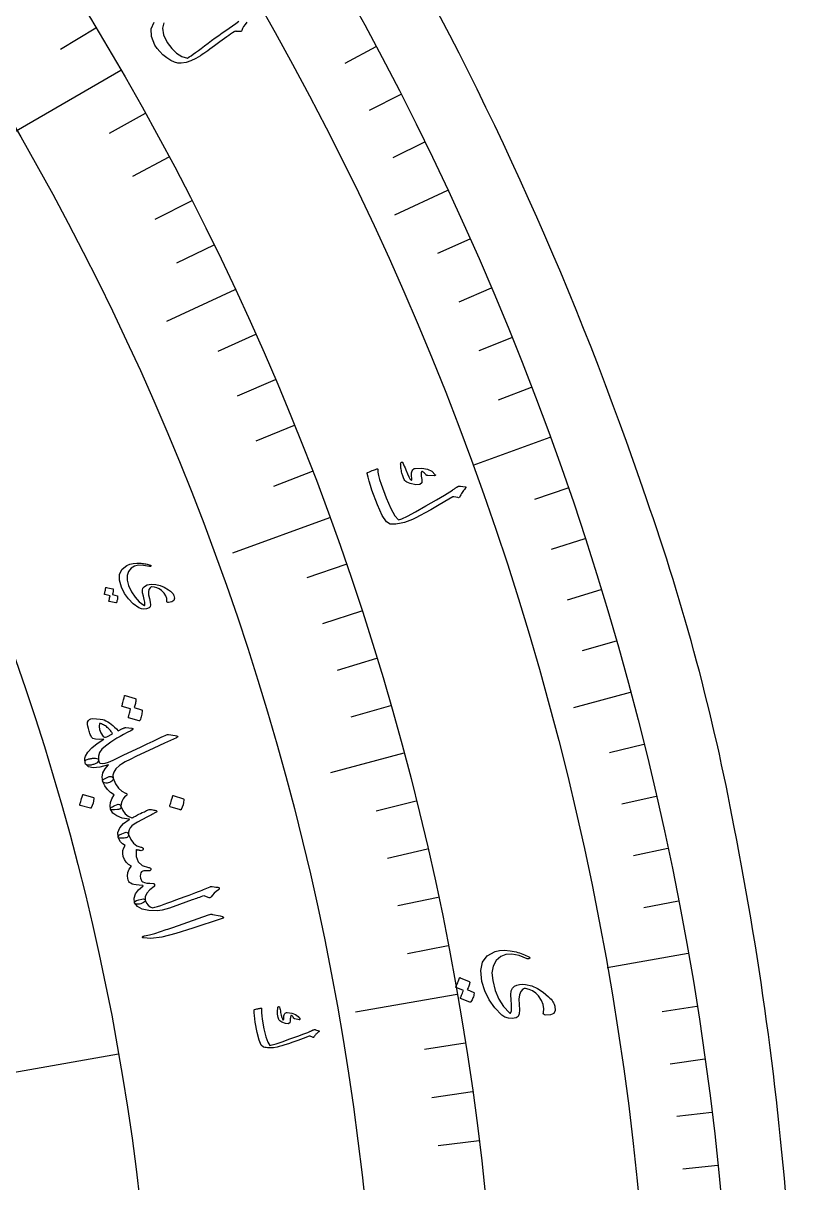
# Model space of a CAD drawing. Header units: millimetres. Extents: x -77 to 77, y -78 to 103.
# Drawn here: x 58.32 to 77.31, y 7.51 to 36.24 of the extents above; entities that cross this region are included whole.
import ezdxf

# ---------------------------------------------------------------- set-up
doc = ezdxf.new("R2010")
doc.units = ezdxf.units.MM
for name, color, linetype in [('CUT_OUTER', 1, 'Continuous'), ('ENGRAVE', 7, 'Continuous'), ('ENGRAVE_FINE', 8, 'Continuous'), ('TEXT', 5, 'Continuous')]:
    doc.layers.add(name, color=color, linetype=linetype)

msp = doc.modelspace()

# ---------------------------------------------------------------- linework, layer by layer
at = {"layer": 'CUT_OUTER'}
for centre, radius, start, end in [((-5.7788, -2.4878), 83.9815, 18.716942, 29.620378), ((21.524, 6.1227), 55.3629, 10.61431, 19.3443), ((-8.6891, -0.2095), 86.2279, 4.130404, 11.052014)]:
    msp.add_arc(centre, radius, start, end, dxfattribs=at)
at = {"layer": 'ENGRAVE'}
for points in [[(60.7409, 35.0687), (53.358, 30.8062)], [(68.8341, 32.0979), (67.5171, 31.4837)], [(63.5662, 29.6414), (61.8664, 28.8488)], [(71.3697, 25.9764), (69.458, 25.2806)], [(65.9077, 23.9884), (63.5044, 23.1137)], [(73.3621, 19.6573), (71.9585, 19.2812)], [(67.7476, 18.1529), (65.936, 17.6675)], [(74.7961, 13.1886), (72.7927, 12.8353)], [(69.072, 12.1792), (66.5533, 11.7351)]]:
    msp.add_lwpolyline(points, dxfattribs=at)
for radius in [75.95, 75.95, 73.9156, 70.1375, 70.1375, 67.1538, 61.6125, 61.6125]:
    msp.add_circle((0, 0), radius, dxfattribs=at)
at = {"layer": 'ENGRAVE_FINE'}
for points in [[(60.1196, 36.1235), (59.2427, 35.5966)], [(67.0599, 35.6564), (66.29, 35.247)], [(67.6719, 34.4806), (66.8951, 34.0848)], [(61.3436, 34.0033), (60.4489, 33.5074)], [(68.2634, 33.2943), (67.4798, 32.9121)], [(61.9277, 32.9276), (61.0245, 32.4473)], [(62.493, 31.8418), (61.5815, 31.3773)], [(63.0392, 30.7463), (62.1197, 30.2978)], [(69.3838, 30.8916), (68.5873, 30.537)], [(69.9123, 29.676), (69.1098, 29.3354)], [(64.0738, 28.5275), (63.1392, 28.1114)], [(70.4196, 28.4514), (69.6112, 28.1248)], [(64.5619, 27.4049), (63.6202, 27.0052)], [(70.9054, 27.218), (70.0915, 26.9056)], [(65.0304, 26.274), (64.0818, 25.8907)], [(65.479, 25.135), (64.5239, 24.7684)], [(71.8121, 24.7269), (70.9878, 24.443)], [(72.2327, 23.4698), (71.4035, 23.2004)], [(66.3163, 22.8345), (65.349, 22.5015)], [(72.6313, 22.2056), (71.7976, 21.9507)], [(66.7047, 21.6737), (65.7318, 21.3576)], [(73.0078, 20.9347), (72.1697, 20.6943)], [(67.0728, 20.5062), (66.0945, 20.2071)], [(67.4205, 19.3325), (66.4371, 19.0505)], [(73.694, 18.374), (72.848, 18.163)], [(68.0541, 16.9678), (67.0615, 16.7203)], [(74.0034, 17.085), (73.1539, 16.8889)], [(68.3399, 15.7775), (67.3431, 15.5474)], [(74.2903, 15.7909), (73.4375, 15.6096)], [(68.6048, 14.5824), (67.6042, 14.3697)], [(74.5546, 14.4919), (73.6987, 14.3256)], [(68.8489, 13.3829), (67.8447, 13.1877)], [(75.0149, 11.8812), (74.1538, 11.7448)], [(69.274, 10.9719), (68.2636, 10.8119)], [(60.6765, 10.6989), (55.7155, 9.8241)], [(75.2109, 10.5702), (74.3475, 10.4489)], [(69.4549, 9.7613), (68.4419, 9.6189)], [(75.3839, 9.256), (74.5185, 9.1497)], [(69.6147, 8.5476), (68.5993, 8.4229)], [(75.5339, 7.9389), (74.6668, 7.8478)]]:
    msp.add_lwpolyline(points, dxfattribs=at)
at = {"layer": 'TEXT'}
for points in [[(63.8572, 36.2685), (63.8145, 36.2136), (63.7803, 36.1615), (63.7545, 36.1123), (63.7372, 36.0658), (63.7299, 36.0508), (63.7176, 36.0407), (63.7, 36.0355), (63.6773, 36.0352), (63.6655, 36.0365), (63.6542, 36.0376), (63.6433, 36.0387), (63.633, 36.0395), (63.6233, 36.0404), (63.6143, 36.0412), (63.6062, 36.0421), (63.5988, 36.0431), (63.5857, 36.0442), (63.5718, 36.0425), (63.5571, 36.0379), (63.5416, 36.0303), (63.5012, 36.0035), (63.4575, 35.9736), (63.4105, 35.9407), (63.3602, 35.9046), (63.3066, 35.8657), (63.2495, 35.824), (63.1889, 35.7795), (63.1248, 35.7323), (63.0615, 35.6841), (63.0016, 35.6394), (62.9452, 35.5981), (62.8924, 35.5603), (62.8429, 35.5255), (62.7969, 35.4938), (62.7542, 35.4649), (62.7149, 35.439), (62.5956, 35.3673), (62.4753, 35.3124), (62.354, 35.2741), (62.2318, 35.2523), (62.1521, 35.2534), (62.0662, 35.276), (61.974, 35.3201), (61.8756, 35.3856), (61.7805, 35.4632), (61.7001, 35.5409), (61.6343, 35.619), (61.583, 35.6974), (61.4933, 35.9164), (61.4854, 36.1064), (61.5598, 36.2678)], [(61.8063, 36.257), (61.767, 36.1174), (61.7935, 35.9541), (61.8858, 35.7668), (61.9973, 35.6143), (62.1178, 35.4993), (62.2476, 35.4218), (62.3868, 35.3819), (62.4283, 35.4079), (62.4761, 35.4394), (62.5303, 35.4763), (62.5909, 35.5186), (62.658, 35.5666), (62.7315, 35.6206), (62.8115, 35.6805), (62.8979, 35.7463), (62.9878, 35.8132), (63.0764, 35.8786), (63.1638, 35.9426), (63.25, 36.0051), (63.3352, 36.066), (63.4193, 36.1252), (63.5024, 36.1826), (63.5845, 36.2382), (63.6616, 36.2952)]]:
    msp.add_lwpolyline(points, dxfattribs=at)
for points in [[(68.5306, 25.0565), (68.5318, 25.0513), (68.5314, 25.0462), (68.5295, 25.0414), (68.526, 25.0367), (68.5222, 25.0342), (68.5179, 25.0322), (68.513, 25.0308), (68.5076, 25.03), (68.3477, 25.0349), (68.3311, 25.0366), (68.3176, 25.0398), (68.3073, 25.0445), (68.3002, 25.0507), (68.2785, 25.0807), (68.2558, 25.1046), (68.2319, 25.1224), (68.2069, 25.1341), (68.196, 25.1343), (68.1877, 25.1255), (68.1818, 25.1079), (68.1785, 25.0815), (68.1789, 25.0647), (68.1798, 25.0476), (68.1812, 25.0301), (68.1831, 25.0123), (68.1855, 24.9939), (68.1886, 24.9748), (68.1923, 24.955), (68.1967, 24.9344), (68.1935, 24.8569), (68.1443, 24.8145), (68.0491, 24.8073), (67.9081, 24.8349), (67.8632, 24.8511), (67.8261, 24.8694), (67.7969, 24.8897), (67.7754, 24.9122), (67.7585, 24.9393), (67.7411, 24.979), (67.7231, 25.0312), (67.7046, 25.0959), (67.6958, 25.1292), (67.6885, 25.1612), (67.6829, 25.1919), (67.6788, 25.2214), (67.6759, 25.2494), (67.6735, 25.2757), (67.6718, 25.3004), (67.6706, 25.3235), (67.6729, 25.3388), (67.6776, 25.3508), (67.6845, 25.3597), (67.6938, 25.3652), (67.7048, 25.3674), (67.714, 25.3653), (67.7215, 25.3587), (67.7273, 25.3477), (67.7435, 25.3118), (67.7612, 25.2709), (67.7804, 25.2249), (67.8011, 25.1738), (67.8396, 25.0784), (67.8732, 25.0052), (67.9018, 24.9541), (67.9256, 24.9254), (67.9303, 24.9222), (67.9353, 24.9214), (67.9405, 24.9229), (67.946, 24.9268), (67.9489, 24.9305), (67.9508, 24.9361), (67.9516, 24.9435), (67.9514, 24.9528), (67.9415, 25.0363), (67.9389, 25.0718), (67.9406, 25.1036), (67.9466, 25.1318), (67.9569, 25.1563), (67.9712, 25.1791), (67.9885, 25.1959), (68.0088, 25.2066), (68.0321, 25.2113), (68.1984, 25.2178), (68.3369, 25.1942), (68.4477, 25.1404), (68.5306, 25.0565)], [(69.2732, 24.7149), (69.2504, 24.6897), (69.2293, 24.6643), (69.2098, 24.6387), (69.1921, 24.6131), (69.1762, 24.5871), (69.1621, 24.5607), (69.1498, 24.5338), (69.1394, 24.5064), (69.1322, 24.4947), (69.1214, 24.4879), (69.1071, 24.4858), (69.0892, 24.4886), (68.9929, 24.5089), (68.9827, 24.5106), (68.9742, 24.5113), (68.9676, 24.5113), (68.9627, 24.5103), (68.7644, 24.3902), (68.5845, 24.2834), (68.4232, 24.1897), (68.2805, 24.1092), (68.1564, 24.0418), (68.0512, 23.988), (67.9648, 23.9475), (67.8973, 23.9203), (67.7679, 23.8747), (67.726, 23.8626), (67.6834, 23.8524), (67.6398, 23.8441), (67.5954, 23.8376), (67.5501, 23.8333), (67.5038, 23.8312), (67.4565, 23.8313), (67.4082, 23.8337), (67.3177, 23.8906), (67.2134, 24.0494), (67.0945, 24.3098), (66.9599, 24.6716), (66.922, 24.7862), (66.8898, 24.8932), (66.8631, 24.9927), (66.8421, 25.0847), (66.8426, 25.0939), (66.8455, 25.1016), (66.8509, 25.1075), (66.8589, 25.1118), (66.8981, 25.1292), (66.9339, 25.1448), (66.9664, 25.1586), (66.9953, 25.1705), (67.0212, 25.1807), (67.0444, 25.1893), (67.0647, 25.1963), (67.0823, 25.2017), (67.0924, 25.2041), (67.0991, 25.2028), (67.1024, 25.1975), (67.1023, 25.1883), (67.1067, 25.1202), (67.1225, 25.0364), (67.1497, 24.9367), (67.1882, 24.8212), (67.3135, 24.4799), (67.4265, 24.2183), (67.5281, 24.0365), (67.619, 23.9348), (67.6992, 23.9634), (67.8394, 24.0315), (68.0395, 24.1391), (68.2993, 24.2865), (68.5585, 24.4368), (68.754, 24.5516), (68.8861, 24.6307), (68.9548, 24.674), (68.9734, 24.6865), (68.9908, 24.6982), (69.007, 24.7091), (69.0219, 24.7192), (69.0355, 24.7285), (69.0476, 24.7368), (69.0582, 24.7442), (69.0672, 24.7506), (69.0874, 24.7632), (69.1081, 24.7714), (69.1292, 24.7751), (69.1508, 24.7745), (69.2693, 24.7592), (69.2776, 24.7574), (69.2837, 24.7544), (69.2876, 24.7503), (69.2893, 24.745), (69.2881, 24.7373), (69.285, 24.7298), (69.2801, 24.7223), (69.2732, 24.7149)], [(61.8748, 21.9268), (61.8735, 21.9927), (61.8509, 22.0587), (61.807, 22.1248), (61.7418, 22.1908), (61.6886, 22.2285), (61.6316, 22.2552), (61.5709, 22.271), (61.5064, 22.2759), (61.4944, 22.2744), (61.4828, 22.2705), (61.4716, 22.2641), (61.4607, 22.2553), (61.4324, 22.2126), (61.4205, 22.1539), (61.4251, 22.0793), (61.4461, 21.9887), (61.4676, 21.8996), (61.4731, 21.8313), (61.4628, 21.7838), (61.4366, 21.7573), (61.371, 21.7321), (61.3074, 21.7242), (61.2459, 21.7335), (61.1865, 21.7599), (61.0466, 21.8608), (60.9276, 21.9787), (60.8295, 22.1137), (60.752, 22.2659), (60.7003, 22.444), (60.7049, 22.5935), (60.7661, 22.7145), (60.8841, 22.8071), (60.9566, 22.8371), (61.0403, 22.8564), (61.1352, 22.8651), (61.2413, 22.8629), (61.2718, 22.8597), (61.3015, 22.8559), (61.3304, 22.8513), (61.3586, 22.846), (61.3861, 22.84), (61.4131, 22.8332), (61.4397, 22.8255), (61.4659, 22.8171), (61.4774, 22.8116), (61.4836, 22.8051), (61.4846, 22.7978), (61.4802, 22.7895), (61.4733, 22.7832), (61.4655, 22.7794), (61.4567, 22.7781), (61.447, 22.7792), (61.2999, 22.8091), (61.1758, 22.8128), (61.0746, 22.7907), (60.9964, 22.7429), (60.9272, 22.6571), (60.8931, 22.5566), (60.8942, 22.4412), (60.9303, 22.3109), (61.0025, 22.1533), (61.089, 22.0191), (61.1901, 21.9083), (61.3058, 21.8206), (61.3146, 21.816), (61.3219, 21.8156), (61.3276, 21.8196), (61.3319, 21.8278), (61.335, 21.8563), (61.33, 21.9019), (61.3167, 21.9647), (61.2952, 22.0446), (61.2765, 22.1271), (61.273, 22.194), (61.2849, 22.2453), (61.3121, 22.2811), (61.3499, 22.3068), (61.3926, 22.3257), (61.4401, 22.3376), (61.4925, 22.3425), (61.6011, 22.3363), (61.708, 22.3115), (61.813, 22.2682), (61.9162, 22.2062), (61.9416, 22.189), (61.9644, 22.1716), (61.9847, 22.1541), (62.0025, 22.1364), (62.0179, 22.1188), (62.0309, 22.1013), (62.0415, 22.084), (62.0498, 22.0669), (62.068, 21.995), (62.0529, 21.9416), (62.0043, 21.9068), (61.9224, 21.8904), (61.8985, 21.8914), (61.8826, 21.8978), (61.8747, 21.9096), (61.8748, 21.9268)], [(60.6483, 22.056), (60.6514, 22.0546), (60.6539, 22.052), (60.6558, 22.0481), (60.6571, 22.043), (60.6568, 22.0231), (60.6557, 22.0034), (60.6536, 21.984), (60.6506, 21.965), (60.6467, 21.9461), (60.6418, 21.9272), (60.6358, 21.9084), (60.6288, 21.8895), (60.6261, 21.8854), (60.6225, 21.8827), (60.6182, 21.8816), (60.6131, 21.8819), (60.4446, 21.9175), (60.442, 21.9192), (60.4407, 21.9227), (60.4409, 21.9279), (60.4425, 21.9349), (60.4444, 21.94), (60.4467, 21.948), (60.4493, 21.9588), (60.4523, 21.9726), (60.4557, 21.9895), (60.4596, 22.0095), (60.464, 22.0328), (60.4689, 22.0592), (60.3376, 22.0878), (60.3331, 22.0897), (60.3309, 22.0934), (60.3308, 22.0989), (60.3329, 22.1062), (60.3346, 22.1125), (60.3372, 22.1224), (60.3405, 22.1358), (60.3445, 22.1527), (60.3492, 22.1735), (60.3544, 22.1982), (60.3603, 22.2269), (60.3667, 22.2597), (60.3684, 22.2634), (60.3706, 22.2656), (60.3735, 22.2663), (60.3769, 22.2654), (60.5408, 22.2268), (60.5439, 22.2254), (60.5464, 22.2228), (60.5483, 22.219), (60.5497, 22.2139), (60.5502, 22.1972), (60.5498, 22.1806), (60.5484, 22.1642), (60.5461, 22.148), (60.543, 22.1319), (60.5391, 22.1161), (60.5344, 22.1006), (60.5291, 22.0852)], [(61.2524, 19.2333), (61.2571, 19.2308), (61.2608, 19.2264), (61.2636, 19.2201), (61.2653, 19.212), (61.2637, 19.1804), (61.2608, 19.1494), (61.2565, 19.1189), (61.2508, 19.089), (61.2436, 19.0594), (61.2349, 19.03), (61.2245, 19.0006), (61.2126, 18.9714), (61.2081, 18.9651), (61.2025, 18.9612), (61.1958, 18.9597), (61.1879, 18.9606), (60.9292, 19.0312), (60.9251, 19.034), (60.9234, 19.0396), (60.924, 19.0478), (60.9268, 19.0587), (60.9301, 19.0666), (60.934, 19.079), (60.9388, 19.096), (60.9442, 19.1176), (60.9504, 19.1439), (60.9576, 19.1753), (60.9658, 19.2117), (60.9748, 19.2531), (60.7731, 19.3088), (60.7663, 19.3122), (60.763, 19.3182), (60.7632, 19.3269), (60.7668, 19.3383), (60.7699, 19.3481), (60.7744, 19.3635), (60.7802, 19.3844), (60.7874, 19.4109), (60.7958, 19.4433), (60.8053, 19.482), (60.8158, 19.5269), (60.8275, 19.5782), (60.8303, 19.584), (60.8339, 19.5873), (60.8383, 19.5881), (60.8436, 19.5865), (61.0954, 19.5124), (61.1001, 19.51), (61.1038, 19.5056), (61.1066, 19.4994), (61.1084, 19.4913), (61.1083, 19.4648), (61.1068, 19.4386), (61.1038, 19.4127), (61.0993, 19.3872), (61.0935, 19.3621), (61.0866, 19.3374), (61.0786, 19.3131), (61.0695, 19.2893)], [(60.3564, 18.3337), (60.2678, 18.2538), (60.2093, 18.1702), (60.1811, 18.0826), (60.1831, 17.9911), (60.1826, 17.9658), (60.1713, 17.9422), (60.1495, 17.9205), (60.117, 17.9006), (60.099, 17.8926), (60.0805, 17.8851), (60.0614, 17.8783), (60.0417, 17.8721), (60.0215, 17.8668), (60.0009, 17.863), (59.9799, 17.8606), (59.9585, 17.8596), (59.9226, 17.8604), (59.8948, 17.8651), (59.8751, 17.8738), (59.8636, 17.8864), (59.8495, 17.9333), (59.8445, 17.9811), (59.8485, 18.0296), (59.8616, 18.079), (59.9207, 18.1848), (60.0159, 18.2904), (60.1472, 18.3957), (60.3148, 18.5008), (60.1982, 18.4952), (60.1088, 18.5025), (60.0466, 18.5227), (60.0114, 18.5559), (60.0008, 18.5764), (59.9904, 18.5984), (59.9804, 18.6219), (59.9708, 18.6468), (59.9613, 18.6733), (59.9521, 18.7016), (59.9431, 18.7318), (59.9343, 18.7637), (59.92, 18.823), (59.912, 18.8696), (59.9102, 18.9035), (59.9149, 18.9247), (59.9357, 18.9636), (59.9609, 18.9911), (59.9905, 19.0073), (60.0245, 19.012), (60.1365, 19.0081), (60.2244, 19.0014), (60.2882, 18.9922), (60.3278, 18.9803), (60.3695, 18.9603), (60.4117, 18.9365), (60.4542, 18.9089), (60.4972, 18.8775), (60.5405, 18.8423), (60.5842, 18.8032), (60.6282, 18.7603), (60.6726, 18.7135), (60.7811, 18.7657), (60.7943, 18.7713), (60.8066, 18.7763), (60.8178, 18.7809), (60.8281, 18.7849), (60.8374, 18.7881), (60.8459, 18.79), (60.8537, 18.7908), (60.8607, 18.7903), (61.0119, 18.7742), (61.0333, 18.768), (61.0363, 18.7558), (61.0209, 18.7375), (60.9871, 18.7133), (60.8944, 18.6667), (60.8057, 18.6197), (60.7211, 18.5722), (60.6405, 18.5243), (60.5638, 18.4763), (60.4908, 18.4285), (60.4217, 18.381), (60.3564, 18.3337)], [(60.5336, 18.6395), (60.5213, 18.6579), (60.5081, 18.6768), (60.4939, 18.6961), (60.4788, 18.716), (60.4623, 18.736), (60.4439, 18.7558), (60.4236, 18.7753), (60.4014, 18.7947), (60.3794, 18.8135), (60.3568, 18.8306), (60.3335, 18.8459), (60.3096, 18.8594), (60.2851, 18.871), (60.2601, 18.8805), (60.2346, 18.8878), (60.2086, 18.8931), (60.1996, 18.8194), (60.2117, 18.7411), (60.245, 18.6582), (60.2996, 18.5705), (60.3146, 18.5589), (60.3351, 18.5535), (60.3611, 18.5545), (60.3925, 18.5619)], [(60.0528, 18.0321), (60.1066, 18.0329), (60.1462, 18.0263), (60.1717, 18.0124), (60.1831, 17.9911), (60.19, 17.9595), (60.1991, 17.9351), (60.2102, 17.9178), (60.2235, 17.9077), (60.2745, 17.8986), (60.3451, 17.9084), (60.4353, 17.9371), (60.5451, 17.9848), (60.799, 18.1057), (61.0249, 18.2135), (61.2229, 18.308), (61.3932, 18.389), (61.5355, 18.4568), (61.65, 18.5113), (61.7366, 18.5526), (61.7953, 18.5807), (61.8348, 18.5973), (61.8684, 18.609), (61.896, 18.6157), (61.9178, 18.6175), (62.0852, 18.5979), (62.1267, 18.5833), (62.1461, 18.5684), (62.1434, 18.5533), (62.1187, 18.538), (61.8183, 18.4038), (61.5531, 18.2834), (61.3233, 18.1765), (61.1288, 18.0831), (60.9694, 18.0035), (60.8449, 17.9378), (60.7552, 17.8859), (60.7004, 17.8479), (60.616, 17.7657), (60.5618, 17.6859), (60.5379, 17.6085), (60.5442, 17.5334), (60.5459, 17.5096), (60.5368, 17.4866), (60.5171, 17.4643), (60.4867, 17.4429), (60.4572, 17.428), (60.4264, 17.4186), (60.3945, 17.4145), (60.3614, 17.4159), (60.3325, 17.422), (60.3105, 17.4312), (60.2954, 17.4435), (60.287, 17.4589), (60.2735, 17.5629), (60.2936, 17.6652), (60.3473, 17.766), (60.4346, 17.8654), (60.2183, 17.809), (60.0509, 17.7942), (59.9324, 17.8209), (59.8627, 17.8892), (59.8539, 17.9096), (59.8495, 17.9282), (59.8495, 17.945), (59.8539, 17.9601), (59.864, 17.9764), (59.8798, 17.9902), (59.9015, 18.0015), (59.9289, 18.0103), (59.9449, 18.0136), (59.9608, 18.0168), (59.9764, 18.0199), (59.9919, 18.0231), (60.0072, 18.0259), (60.0225, 18.0284), (60.0377, 18.0305), (60.0528, 18.0321)], [(60.7404, 16.841), (60.7394, 16.8163), (60.7362, 16.7976), (60.7311, 16.7849), (60.7239, 16.7781), (60.7116, 16.7724), (60.696, 16.7673), (60.6772, 16.7629), (60.6551, 16.7591), (60.5831, 16.7509), (60.5303, 16.7498), (60.4968, 16.7561), (60.4824, 16.7695), (60.472, 16.8493), (60.4834, 16.9351), (60.5164, 17.0272), (60.5712, 17.1256), (60.4805, 17.179), (60.4028, 17.2528), (60.3381, 17.347), (60.2862, 17.4618), (60.2851, 17.4755), (60.2901, 17.4882), (60.3012, 17.5001), (60.3184, 17.511), (60.4318, 17.5686), (60.4444, 17.575), (60.4592, 17.5781), (60.4761, 17.578), (60.4951, 17.5747), (60.5107, 17.569), (60.5239, 17.5607), (60.5348, 17.5498), (60.5434, 17.5363), (60.6063, 17.3987), (60.6787, 17.2915), (60.7608, 17.2146), (60.8528, 17.1681), (60.8651, 17.1631), (60.8748, 17.1558), (60.8822, 17.1463), (60.887, 17.1346), (60.8886, 17.1228), (60.886, 17.1134), (60.8793, 17.1063), (60.8685, 17.1016), (60.8578, 17.0982), (60.8488, 17.0945), (60.8415, 17.0905), (60.8357, 17.0862), (60.7914, 17.0219), (60.7607, 16.9597), (60.7437, 16.8994), (60.7404, 16.841)], [(60.0559, 17.0561), (60.0605, 17.0536), (60.064, 17.0492), (60.0666, 17.0431), (60.068, 17.0351), (60.061, 16.9739), (60.0481, 16.9145), (60.0291, 16.8568), (60.0042, 16.801), (59.9997, 16.795), (59.9945, 16.7914), (59.9887, 16.7903), (59.9821, 16.7917), (59.7273, 16.8627), (59.7207, 16.8662), (59.7177, 16.8721), (59.7182, 16.8806), (59.7222, 16.8916), (59.7257, 16.9011), (59.7308, 16.916), (59.7374, 16.9362), (59.7456, 16.9619), (59.7552, 16.9933), (59.7662, 17.0307), (59.7785, 17.0743), (59.7922, 17.124), (59.7948, 17.1308), (59.7983, 17.1348), (59.8026, 17.1361), (59.8077, 17.1345)], [(62.2862, 17.0209), (62.2908, 17.0182), (62.2943, 17.0137), (62.2969, 17.0073), (62.2983, 16.9991), (62.2912, 16.936), (62.2781, 16.8749), (62.2591, 16.8158), (62.234, 16.7586), (62.2295, 16.7525), (62.2243, 16.749), (62.2184, 16.748), (62.2118, 16.7495), (61.9565, 16.8276), (61.9499, 16.8313), (61.9469, 16.8375), (61.9474, 16.8462), (61.9515, 16.8575), (61.955, 16.8672), (61.9601, 16.8825), (61.9667, 16.9033), (61.975, 16.9296), (61.9847, 16.9618), (61.9957, 17.0002), (62.0082, 17.045), (62.0219, 17.0959), (62.0246, 17.103), (62.0281, 17.1071), (62.0324, 17.1083), (62.0375, 17.1065)], [(61.4352, 16.7604), (61.4482, 16.7632), (61.4677, 16.7631), (61.4937, 16.7601), (61.5263, 16.7542), (61.5578, 16.7471), (61.5831, 16.741), (61.6024, 16.7359), (61.6157, 16.7319), (61.6283, 16.721), (61.6295, 16.7093), (61.6194, 16.6968), (61.5979, 16.6836), (61.583, 16.676), (61.5652, 16.6666), (61.5446, 16.6555), (61.5212, 16.6427), (61.495, 16.6285), (61.4663, 16.6135), (61.4349, 16.5975), (61.4008, 16.5807), (61.2599, 16.5062), (61.148, 16.4439), (61.0652, 16.3937), (61.0115, 16.3557), (60.968, 16.3091), (60.9398, 16.2582), (60.927, 16.2031), (60.9295, 16.1436), (60.9305, 16.1266), (60.9274, 16.1109), (60.9201, 16.0963), (60.9086, 16.0829), (60.8924, 16.0702), (60.8728, 16.0612), (60.85, 16.056), (60.8238, 16.0544), (60.7599, 16.0517), (60.7131, 16.0542), (60.6834, 16.062), (60.6707, 16.075), (60.6656, 16.1948), (60.7095, 16.3076), (60.8025, 16.4135), (60.9445, 16.5128), (60.9494, 16.517), (60.9511, 16.5199), (60.9496, 16.5217), (60.9451, 16.5222), (60.7742, 16.5498), (60.6402, 16.6002), (60.5429, 16.6734), (60.4824, 16.7695), (60.4802, 16.7817), (60.4835, 16.7935), (60.4923, 16.8049), (60.5066, 16.816), (60.528, 16.8283), (60.5555, 16.8426), (60.589, 16.859), (60.6284, 16.8775), (60.6683, 16.8901), (60.7003, 16.8883), (60.7243, 16.8719), (60.7404, 16.841), (60.7849, 16.7352), (60.8441, 16.6522), (60.9182, 16.5919), (61.0072, 16.5544), (61.0169, 16.5559), (61.0356, 16.5636), (61.0633, 16.5777), (61.1002, 16.5981), (61.1229, 16.6108), (61.1513, 16.6255), (61.1853, 16.6424), (61.2248, 16.6613), (61.2697, 16.6825), (61.3198, 16.7061), (61.3749, 16.7321), (61.4352, 16.7604)], [(61.2329, 15.8305), (61.2509, 15.8255), (61.2658, 15.819), (61.2777, 15.811), (61.2865, 15.8013), (61.2917, 15.7908), (61.2928, 15.7799), (61.2897, 15.7688), (61.2825, 15.7573), (61.2713, 15.7477), (61.2564, 15.7422), (61.2378, 15.7406), (61.2155, 15.7431), (61.2037, 15.7462), (61.1917, 15.7489), (61.1794, 15.7514), (61.1667, 15.7536), (61.1538, 15.7559), (61.1408, 15.7588), (61.1276, 15.7622), (61.1143, 15.7661), (61.1143, 15.5949), (61.1659, 15.4649), (61.2695, 15.3757), (61.4252, 15.3272), (61.4431, 15.3222), (61.4578, 15.3161), (61.4694, 15.3089), (61.4778, 15.3004), (61.4832, 15.2899), (61.4847, 15.2791), (61.4824, 15.2682), (61.4763, 15.2571), (61.4668, 15.2477), (61.4541, 15.2416), (61.4383, 15.239), (61.4193, 15.2399), (61.3729, 15.2441), (61.3345, 15.2449), (61.3043, 15.2423), (61.2822, 15.2364), (61.2531, 15.2187), (61.2329, 15.1913), (61.2215, 15.1544), (61.2191, 15.1078), (61.2249, 15.0593), (61.2378, 15.0193), (61.2577, 14.988), (61.2847, 14.9652), (61.3237, 14.9492), (61.3794, 14.9379), (61.452, 14.9315), (61.5413, 14.9299), (61.5522, 14.9291), (61.5611, 14.924), (61.568, 14.9145), (61.5729, 14.9008), (61.5749, 14.886), (61.5734, 14.8733), (61.5682, 14.8629), (61.5595, 14.8547), (61.4543, 14.7697), (61.3826, 14.6839), (61.3442, 14.597), (61.3393, 14.5091), (61.3361, 14.4903), (61.3234, 14.4726), (61.3013, 14.4562), (61.2698, 14.441), (61.235, 14.4273), (61.2025, 14.4183), (61.1724, 14.414), (61.1446, 14.4145), (61.1183, 14.4182), (61.0986, 14.4249), (61.0854, 14.4346), (61.0787, 14.4474), (61.0706, 14.5615), (61.1018, 14.6683), (61.1724, 14.7681), (61.2825, 14.861), (61.2883, 14.8656), (61.2896, 14.8696), (61.2865, 14.8728), (61.279, 14.8754), (61.1904, 14.882), (61.1168, 14.8908), (61.0585, 14.9016), (61.0153, 14.9146), (60.9825, 14.9322), (60.9559, 14.954), (60.9356, 14.9799), (60.9215, 15.01), (60.9042, 15.107), (60.9112, 15.1966), (60.9425, 15.2792), (60.9981, 15.3546), (60.9252, 15.3991), (60.8671, 15.454), (60.824, 15.5195), (60.7957, 15.5956), (60.7834, 15.6726), (60.7875, 15.7435), (60.8081, 15.8085), (60.8452, 15.8676), (60.7813, 15.9113), (60.7309, 15.9605), (60.6941, 16.015), (60.6707, 16.075), (60.6763, 16.1026), (60.7073, 16.1313), (60.7639, 16.161), (60.8459, 16.1918), (60.8724, 16.1956), (60.8952, 16.1889), (60.9142, 16.1715), (60.9295, 16.1436), (60.9841, 16.0197), (61.0528, 15.9263), (61.1357, 15.8632), (61.2329, 15.8305)], [(63, 14.855), (63.0519, 14.8462), (63.0931, 14.8394), (63.1234, 14.8348), (63.1428, 14.8323), (63.1555, 14.8298), (63.1652, 14.8251), (63.172, 14.818), (63.1759, 14.8088), (63.1766, 14.7974), (63.1733, 14.7871), (63.166, 14.7777), (63.1546, 14.7694), (63.0982, 14.7302), (63.0491, 14.6877), (63.0073, 14.6419), (62.9727, 14.5927), (62.9613, 14.5786), (62.9462, 14.5718), (62.9276, 14.5723), (62.9054, 14.5802), (62.8004, 14.6243), (62.7613, 14.6105), (62.7228, 14.5969), (62.6851, 14.5835), (62.6481, 14.5702), (62.6118, 14.5571), (62.5762, 14.5442), (62.5414, 14.5315), (62.5073, 14.5189), (62.1914, 14.403), (61.9427, 14.3195), (61.7614, 14.2683), (61.6476, 14.249), (61.4311, 14.2564), (61.2641, 14.2924), (61.1465, 14.3569), (61.078, 14.4503), (61.0774, 14.4532), (61.0767, 14.4561), (61.076, 14.4589), (61.0753, 14.4618), (61.0876, 14.4827), (61.1222, 14.5025), (61.1793, 14.5211), (61.2589, 14.5387), (61.2888, 14.543), (61.3121, 14.5399), (61.3287, 14.5296), (61.3386, 14.512), (61.3705, 14.4423), (61.4114, 14.3876), (61.4614, 14.3479), (61.5204, 14.3232), (61.5805, 14.3398), (61.6485, 14.3603), (61.7243, 14.3847), (61.808, 14.4131), (61.8992, 14.4452), (61.9976, 14.4808), (62.1033, 14.5198), (62.2161, 14.5622), (62.3273, 14.6031), (62.427, 14.6402), (62.5155, 14.6735), (62.5926, 14.7031), (62.6584, 14.7285), (62.7131, 14.7493), (62.7567, 14.7656), (62.7891, 14.7773), (62.9472, 14.8457), (62.9632, 14.8504), (62.9774, 14.8536), (62.9896, 14.8551), (63, 14.855)], [(63.1978, 14.1264), (63.2579, 14.11), (63.2819, 14.0914), (63.2697, 14.0705), (63.2215, 14.0475), (62.525, 13.8219), (62.097, 13.6854), (61.7499, 13.5996), (61.484, 13.5639), (61.2992, 13.5781), (61.2829, 13.5845), (61.2734, 13.5912), (61.2707, 13.5984), (61.2747, 13.6059), (61.2821, 13.6128), (61.2924, 13.6189), (61.3055, 13.6241), (61.3215, 13.6284), (61.4473, 13.6563), (61.5794, 13.6918), (61.7179, 13.7347), (61.8627, 13.7852), (61.9006, 13.7977), (62.003, 13.8326), (62.1697, 13.8899), (62.4006, 13.9698), (62.9115, 14.1524), (62.9391, 14.1602), (62.9652, 14.1645), (62.9898, 14.1654), (63.0128, 14.1628)], [(71.207, 11.7308), (71.2221, 11.8255), (71.2066, 11.926), (71.1605, 12.0319), (71.0839, 12.1432), (71.0173, 12.2107), (70.9425, 12.2635), (70.8595, 12.3015), (70.7684, 12.325), (70.7509, 12.3258), (70.7332, 12.3231), (70.7155, 12.3168), (70.6977, 12.307), (70.6463, 12.253), (70.6145, 12.1721), (70.6021, 12.0641), (70.6091, 11.9291), (70.617, 11.7961), (70.6074, 11.697), (70.5804, 11.6318), (70.5361, 11.6005), (70.4357, 11.5813), (70.3426, 11.5863), (70.257, 11.6152), (70.1787, 11.6681), (70.0043, 11.8478), (69.864, 12.0462), (69.7578, 12.2636), (69.6854, 12.5002), (69.6561, 12.7675), (69.7002, 12.9799), (69.818, 13.1376), (70.0101, 13.2409), (70.1215, 13.2658), (70.2463, 13.2728), (70.3845, 13.2616), (70.536, 13.2322), (70.5789, 13.2201), (70.6205, 13.2071), (70.6608, 13.1934), (70.6998, 13.1789), (70.7378, 13.1634), (70.7749, 13.1468), (70.8111, 13.1292), (70.8464, 13.1105), (70.8615, 13.0998), (70.8689, 13.089), (70.8684, 13.0782), (70.86, 13.0674), (70.8486, 13.0601), (70.8364, 13.0566), (70.8235, 13.0569), (70.81, 13.061), (70.6066, 13.1405), (70.4296, 13.1768), (70.2792, 13.1702), (70.1552, 13.1212), (70.0346, 13.0157), (69.9606, 12.8804), (69.9332, 12.7152), (69.9521, 12.52), (70.0156, 12.2768), (70.1054, 12.0632), (70.2219, 11.8792), (70.3652, 11.7245), (70.3766, 11.7156), (70.3869, 11.7133), (70.3961, 11.7175), (70.4043, 11.7282), (70.4161, 11.768), (70.4206, 11.8345), (70.4176, 11.9276), (70.4072, 12.0474), (70.4013, 12.1701), (70.4134, 12.2666), (70.4433, 12.3371), (70.4913, 12.3814), (70.5521, 12.4087), (70.618, 12.4249), (70.6891, 12.43), (70.7653, 12.4238), (70.9194, 12.3874), (71.0661, 12.3248), (71.2056, 12.2359), (71.3377, 12.1208), (71.3696, 12.0896), (71.3979, 12.0588), (71.4225, 12.0285), (71.4435, 11.9985), (71.461, 11.9693), (71.4752, 11.9409), (71.486, 11.9134), (71.4934, 11.8867), (71.5012, 11.7789), (71.4657, 11.7062), (71.3873, 11.6687), (71.2659, 11.6664), (71.2318, 11.674), (71.2107, 11.6872), (71.2024, 11.7062), (71.207, 11.7308)], [(69.4837, 12.2267), (69.4878, 12.224), (69.4907, 12.2196), (69.4924, 12.2136), (69.493, 12.2061), (69.4875, 12.1776), (69.4808, 12.1499), (69.473, 12.1228), (69.4639, 12.0964), (69.4535, 12.0704), (69.4416, 12.0448), (69.4282, 12.0194), (69.4134, 11.9943), (69.4084, 11.9891), (69.4027, 11.9862), (69.3963, 11.9856), (69.389, 11.9873), (69.1569, 12.0804), (69.1535, 12.0834), (69.1526, 12.0886), (69.1541, 12.096), (69.1582, 12.1056), (69.1622, 12.1124), (69.1675, 12.1232), (69.174, 12.138), (69.1818, 12.1569), (69.191, 12.1801), (69.2017, 12.2077), (69.2139, 12.2397), (69.2276, 12.2762), (69.0467, 12.3496), (69.0409, 12.3534), (69.0386, 12.3592), (69.0399, 12.3671), (69.0447, 12.377), (69.0488, 12.3855), (69.055, 12.399), (69.063, 12.4172), (69.0731, 12.4404), (69.0851, 12.4688), (69.0988, 12.5027), (69.1145, 12.5422), (69.1319, 12.5873), (69.1352, 12.5922), (69.139, 12.5948), (69.1433, 12.5951), (69.1479, 12.593), (69.373, 12.4972), (69.377, 12.4944), (69.38, 12.4901), (69.3817, 12.4841), (69.3824, 12.4766), (69.379, 12.4526), (69.3742, 12.4291), (69.3681, 12.406), (69.3607, 12.3834), (69.3521, 12.3613), (69.3425, 12.3398), (69.3319, 12.3187), (69.3204, 12.2982)], [(65.6392, 11.2488), (65.6207, 11.2344), (65.6034, 11.2198), (65.5872, 11.2049), (65.5721, 11.1896), (65.5583, 11.174), (65.5456, 11.1578), (65.5341, 11.1411), (65.5238, 11.1239), (65.5175, 11.1169), (65.5094, 11.1135), (65.4995, 11.1138), (65.4877, 11.1178), (65.4249, 11.1427), (65.4181, 11.145), (65.4125, 11.1466), (65.408, 11.1473), (65.4046, 11.1472), (65.2561, 11.0894), (65.1217, 11.0384), (65.0013, 10.994), (64.8952, 10.9563), (64.8032, 10.9253), (64.7256, 10.9012), (64.6623, 10.884), (64.6134, 10.8735), (64.5203, 10.8579), (64.4906, 10.8546), (64.4605, 10.8527), (64.43, 10.8522), (64.3991, 10.8531), (64.3679, 10.8555), (64.3363, 10.8595), (64.3043, 10.8652), (64.2719, 10.8725), (64.2173, 10.9217), (64.1654, 11.0419), (64.1158, 11.2327), (64.0678, 11.4942), (64.0559, 11.5764), (64.047, 11.6529), (64.0409, 11.7236), (64.0378, 11.7885), (64.0392, 11.7947), (64.0421, 11.7995), (64.0465, 11.8028), (64.0524, 11.8048), (64.0811, 11.8118), (64.1072, 11.818), (64.1308, 11.8234), (64.1519, 11.828), (64.1706, 11.8318), (64.1873, 11.8348), (64.202, 11.837), (64.2145, 11.8386), (64.2217, 11.839), (64.226, 11.8373), (64.2276, 11.8333), (64.2264, 11.8271), (64.2212, 11.7805), (64.2218, 11.7218), (64.2282, 11.651), (64.2403, 11.5681), (64.2843, 11.3218), (64.3297, 11.131), (64.377, 10.9958), (64.4266, 10.9162), (64.4843, 10.9261), (64.5873, 10.9556), (64.7355, 11.0049), (64.9289, 11.074), (65.1222, 11.145), (65.2682, 11.1995), (65.3671, 11.2374), (65.4187, 11.2585), (65.4328, 11.2648), (65.4459, 11.2706), (65.4582, 11.2761), (65.4695, 11.2811), (65.4798, 11.2858), (65.489, 11.29), (65.497, 11.2937), (65.5039, 11.297), (65.5191, 11.3031), (65.5341, 11.3062), (65.5488, 11.3062), (65.5634, 11.3033), (65.6418, 11.279), (65.6472, 11.2768), (65.6509, 11.2741), (65.6531, 11.2709), (65.6536, 11.2671), (65.6519, 11.2621), (65.6489, 11.2574), (65.6447, 11.2529), (65.6392, 11.2488)], [(65.1773, 11.5666), (65.1774, 11.563), (65.1766, 11.5596), (65.1747, 11.5565), (65.1717, 11.5538), (65.1689, 11.5526), (65.1657, 11.5518), (65.1623, 11.5514), (65.1585, 11.5515), (65.0509, 11.5738), (65.0398, 11.5769), (65.0311, 11.5807), (65.0247, 11.5851), (65.0206, 11.5901), (65.0095, 11.613), (64.997, 11.6318), (64.983, 11.6467), (64.9675, 11.6576), (64.9601, 11.659), (64.9534, 11.6541), (64.9474, 11.6429), (64.9419, 11.6254), (64.9402, 11.6141), (64.9387, 11.6024), (64.9376, 11.5904), (64.9367, 11.5781), (64.9361, 11.5654), (64.9359, 11.5521), (64.9361, 11.5383), (64.9366, 11.5239), (64.9251, 11.4719), (64.8867, 11.4492), (64.8215, 11.4556), (64.7293, 11.4911), (64.7008, 11.5074), (64.6779, 11.5242), (64.6606, 11.5414), (64.6487, 11.5592), (64.6405, 11.5795), (64.6335, 11.6084), (64.6276, 11.6459), (64.6229, 11.6919), (64.6209, 11.7155), (64.6199, 11.738), (64.6198, 11.7594), (64.6206, 11.7798), (64.622, 11.7991), (64.6236, 11.8172), (64.6254, 11.8341), (64.6274, 11.8498), (64.6308, 11.8599), (64.6354, 11.8675), (64.6412, 11.8726), (64.6482, 11.8753), (64.6558, 11.8754), (64.6618, 11.8729), (64.6661, 11.8675), (64.6687, 11.8594), (64.6753, 11.8332), (64.6824, 11.8034), (64.6898, 11.77), (64.6976, 11.7329), (64.7122, 11.6638), (64.7261, 11.6103), (64.7394, 11.5724), (64.752, 11.5501), (64.7548, 11.5474), (64.7581, 11.5463), (64.7618, 11.5467), (64.766, 11.5487), (64.7684, 11.5508), (64.7703, 11.5544), (64.7718, 11.5593), (64.7727, 11.5656), (64.7761, 11.6232), (64.7786, 11.6475), (64.7835, 11.6688), (64.791, 11.6871), (64.8009, 11.7025), (64.8134, 11.7162), (64.8271, 11.7254), (64.8421, 11.7302), (64.8585, 11.7306), (64.9718, 11.7151), (65.0627, 11.6826), (65.1312, 11.6331), (65.1773, 11.5666)]]:
    msp.add_lwpolyline(points, close=True, dxfattribs=at)

doc.saveas('drawing.dxf')
